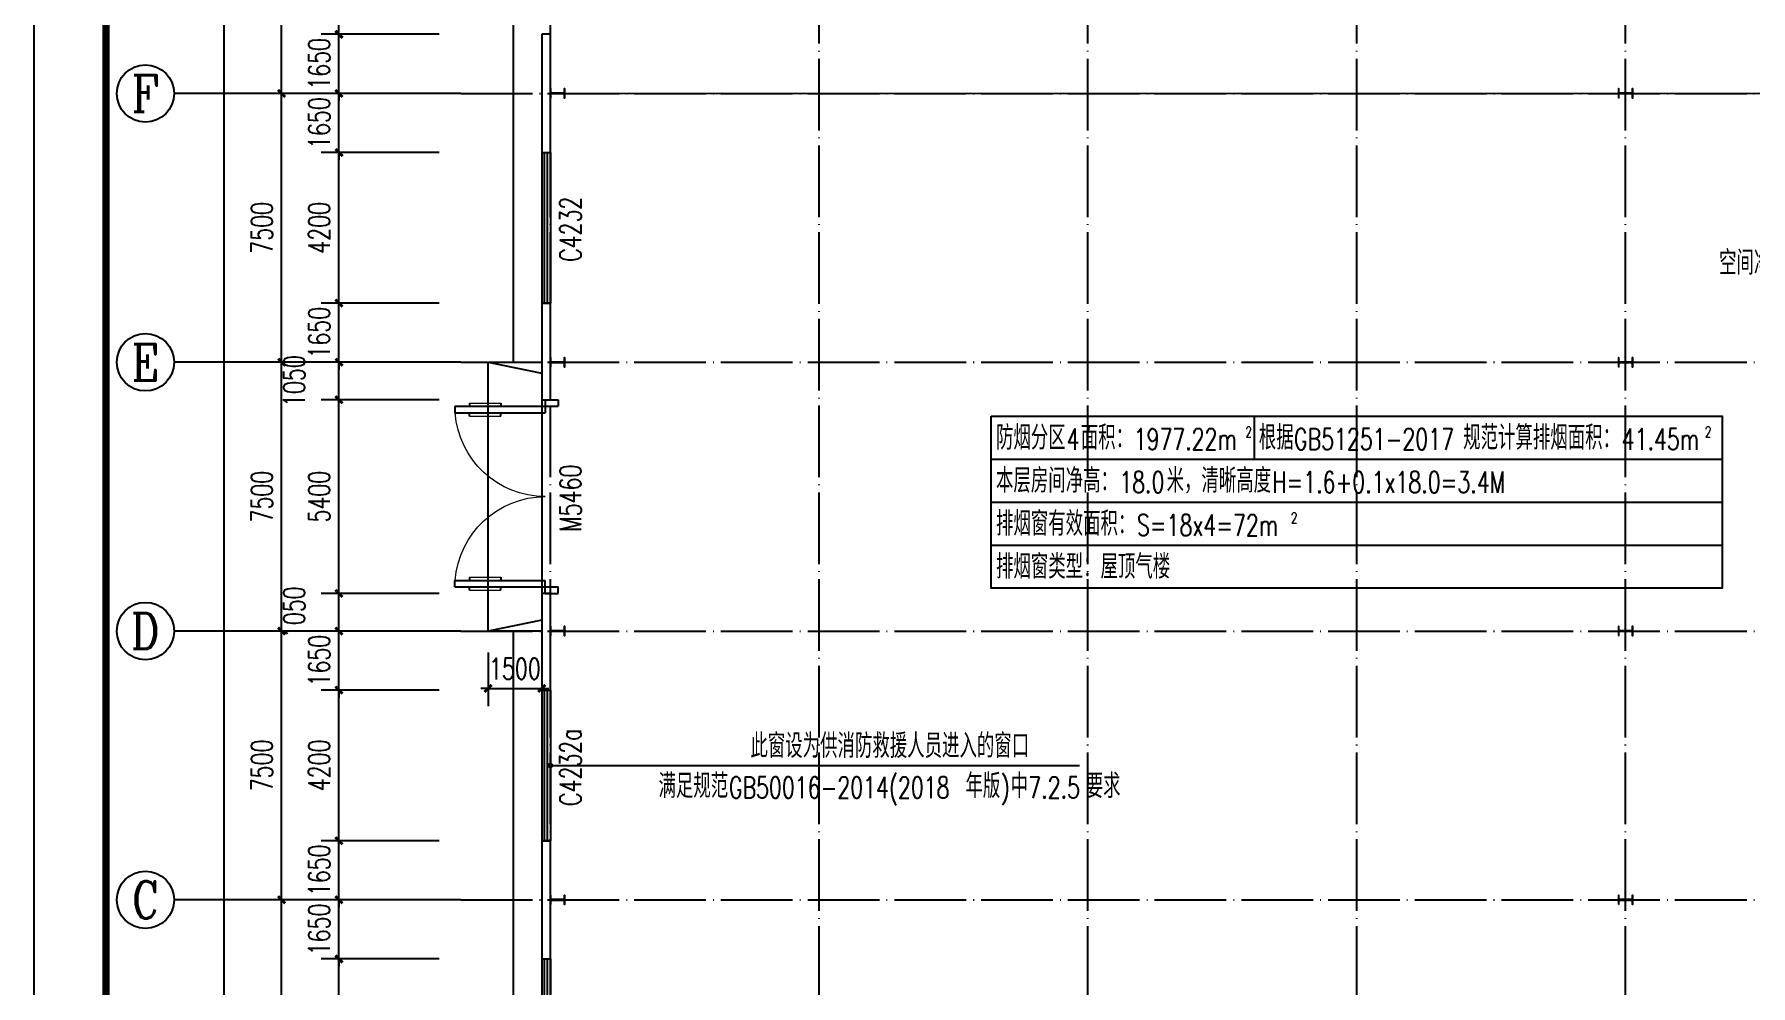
# Model space of a CAD drawing. Extents: x 14095202 to 14511487, y -1430609 to -90420.
# Drawn here: x 14387687 to 14435579, y -322865 to -296320 of the extents above; entities that cross this region are included whole.
import ezdxf
from ezdxf.enums import TextEntityAlignment as Align

# ---------------------------------------------------------------- set-up
doc = ezdxf.new("R2010")
doc.units = 0
doc.header["$LTSCALE"] = 1000
doc.header["$MEASUREMENT"] = 0
doc.linetypes.add('DASH', pattern=[0.35, 0.25, -0.1])
doc.linetypes.add('DOTE', pattern=[2.42, 2, -0.2, 0.02, -0.2])
for name, color, linetype in [('AXIS', 3, 'Continuous'), ('AXIS_TEXT', 7, 'Continuous'), ('COLUMN', 2, 'Continuous'), ('DIM_LEAD', 3, 'Continuous'), ('DIM_SYMB', 3, 'Continuous'), ('DOTE', 1, 'DOTE'), ('PUB_DIM', 3, 'Continuous'), ('PUB_TEXT', 7, 'Continuous'), ('TK', 4, 'Continuous'), ('WALL-PARAPET', 6, 'Continuous'), ('WINDOW', 4, 'Continuous'), ('WINDOW_TEXT', 7, 'Continuous')]:
    doc.layers.add(name, color=color, linetype=linetype)
doc.styles.add('_TCH_AXIS', font='COMPLEX', dxfattribs={"bigfont": 'GBCBIG'})
doc.styles.add('_TCH_DIM', font='SIMPLEX', dxfattribs={"bigfont": 'GBCBIG'})
doc.styles.add('_TCH_DIM_T3', font='SIMPLEX', dxfattribs={"width": 0.705882, "bigfont": 'GBCBIG'})
doc.styles.add('_TCH_WINDOW', font='SIMPLEX', dxfattribs={"height": 3.5, "bigfont": 'GBCBIG'})
doc.styles.add('COMPLEX', font='COMPLEX')
doc.dimstyles.new('_TCH_ARCH&&200', dxfattribs={"dimtxt": 595, "dimasz": 200, "dimexe": 500, "dimexo": 600, "dimgap": 252.5, "dimtad": 1, "dimdec": 0, "dimzin": 0, "dimdsep": 46, "dimtxsty": '_TCH_DIM_T3', "dimblk": 'ARCHTICK', "dimcen": 0.09, "dimclrt": 7, "dimazin": 2, "dimtfac": 1, "dimtdec": 0, "dimtix": 1, "dimtmove": 2, "dimatfit": 3, "dimfxl": 0, "dimtolj": 1, "dimtzin": 0, "dimarcsym": 0})

# ---------------------------------------------------------------- blocks, each defined once
blk = doc.blocks.new('A$C797E1D2B')
at = {"layer": 'COLUMN'}
h = blk.add_hatch(color=256, dxfattribs=at)
h.paths.add_polyline_path([(125, 400), (250, 400), (250, 388), (130, 388), (130, 200), (125, 200)])
h.paths.add_polyline_path([(0, 400), (125, 400), (125, 200), (120, 200), (120, 388), (0, 388)])
h.paths.add_polyline_path([(0, 12), (120, 12), (120, 200), (125, 200), (125, 0), (0, 0)])
h.paths.add_polyline_path([(125, 200), (130, 200), (130, 12), (250, 12), (250, 0), (125, 0)])
blk.add_lwpolyline([(250, 0), (250, 12), (130, 12), (130, 388), (250, 388), (250, 400), (0, 400), (0, 388), (120, 388), (120, 12), (0, 12), (0, 0)], close=True, dxfattribs=at)
blk = doc.blocks.new('GeYuanFrame_78234766', base_point=(20.09, 4.53))
at = {"layer": 'TK'}
blk.add_lwpolyline([(20.09, 4.53), (20.09, 598.53), (1071.09, 598.53), (1071.09, 4.53)], close=True, dxfattribs=at)
at = {"layer": 'TK', "const_width": 1}
blk.add_lwpolyline([(45.09, 588.53), (1061.09, 588.53), (1061.09, 14.53), (45.09, 14.53)], close=True, dxfattribs=at)
blk = doc.blocks.new('_AXISO')
blk.add_circle((0, 0), 0.5)
at = {"layer": 'AXIS_TEXT', "style": 'COMPLEX', "width": 1.041667}
blk.add_attdef('A', text='', height=0.56, dxfattribs=at).set_placement((-0.25, -0.28), (0.25, -0.28), align=Align.FIT)
blk = doc.blocks.new('_ArchTick')
at = {"color": 0, "linetype": 'ByBlock', "const_width": 0.4}
blk.add_lwpolyline([(-0.5, -0.5), (0.5, 0.5)], dxfattribs=at)
blk = doc.blocks.new('*D76')
at = {"layer": 'AXIS', "color": 0, "lineweight": -2}
for p, q in [((14398987, -207980), (14392487, -207980)), ((14392987, -335460), (14392987, -207980)), ((14398987, -335460), (14392487, -335460))]:
    blk.add_line(p, q, dxfattribs=at)
at = {"layer": 'Defpoints', "color": 0}
for p in [(14392987, -207980), (14399587, -207980), (14399587, -335460)]:
    blk.add_point(p, dxfattribs=at)
at = {"layer": 'AXIS', "color": 0, "lineweight": -2, "xscale": 200, "yscale": 200, "zscale": 200}
for p, rotation in [((14392987, -207980), 90), ((14392987, -335460), 270)]:
    blk.add_blockref('_ArchTick', p, dxfattribs=dict(at, rotation=rotation))
at = {"layer": 'AXIS', "color": 7, "insert": (14392437, -271720), "char_height": 595, "attachment_point": 5, "rotation": 90, "style": '_TCH_DIM_T3'}
blk.add_mtext('\\A1;127480', dxfattribs=at)
blk = doc.blocks.new('*D80')
at = {"layer": 'AXIS', "color": 0, "lineweight": -2}
for p, q in [((14398987, -320470), (14394087, -320470)), ((14394587, -327970), (14394587, -320470)), ((14398987, -327970), (14394087, -327970))]:
    blk.add_line(p, q, dxfattribs=at)
at = {"layer": 'Defpoints', "color": 0}
for p in [(14394587, -320470), (14399587, -320470), (14399587, -327970)]:
    blk.add_point(p, dxfattribs=at)
at = {"layer": 'AXIS', "color": 0, "lineweight": -2, "xscale": 200, "yscale": 200, "zscale": 200}
for p, rotation in [((14394587, -320470), 90), ((14394587, -327970), 270)]:
    blk.add_blockref('_ArchTick', p, dxfattribs=dict(at, rotation=rotation))
at = {"layer": 'AXIS', "color": 7, "insert": (14394037, -324220), "char_height": 595, "attachment_point": 5, "rotation": 90, "style": '_TCH_DIM_T3'}
blk.add_mtext('\\A1;7500', dxfattribs=at)
blk = doc.blocks.new('*D81')
at = {"layer": 'AXIS', "color": 0, "lineweight": -2}
for p, q in [((14398987, -312970), (14394087, -312970)), ((14394587, -320470), (14394587, -312970)), ((14398987, -320470), (14394087, -320470))]:
    blk.add_line(p, q, dxfattribs=at)
at = {"layer": 'Defpoints', "color": 0}
for p in [(14394587, -312970), (14399587, -312970), (14399587, -320470)]:
    blk.add_point(p, dxfattribs=at)
at = {"layer": 'AXIS', "color": 0, "lineweight": -2, "xscale": 200, "yscale": 200, "zscale": 200}
for p, rotation in [((14394587, -312970), 90), ((14394587, -320470), 270)]:
    blk.add_blockref('_ArchTick', p, dxfattribs=dict(at, rotation=rotation))
at = {"layer": 'AXIS', "color": 7, "insert": (14394037, -316720), "char_height": 595, "attachment_point": 5, "rotation": 90, "style": '_TCH_DIM_T3'}
blk.add_mtext('\\A1;7500', dxfattribs=at)
blk = doc.blocks.new('*D82')
at = {"layer": 'AXIS', "color": 0, "lineweight": -2}
for p, q in [((14398987, -305470), (14394087, -305470)), ((14394587, -312970), (14394587, -305470)), ((14398987, -312970), (14394087, -312970))]:
    blk.add_line(p, q, dxfattribs=at)
at = {"layer": 'Defpoints', "color": 0}
for p in [(14394587, -305470), (14399587, -305470), (14399587, -312970)]:
    blk.add_point(p, dxfattribs=at)
at = {"layer": 'AXIS', "color": 0, "lineweight": -2, "xscale": 200, "yscale": 200, "zscale": 200}
for p, rotation in [((14394587, -305470), 90), ((14394587, -312970), 270)]:
    blk.add_blockref('_ArchTick', p, dxfattribs=dict(at, rotation=rotation))
at = {"layer": 'AXIS', "color": 7, "insert": (14394037, -309220), "char_height": 595, "attachment_point": 5, "rotation": 90, "style": '_TCH_DIM_T3'}
blk.add_mtext('\\A1;7500', dxfattribs=at)
blk = doc.blocks.new('*D83')
at = {"layer": 'AXIS', "color": 0, "lineweight": -2}
for p, q in [((14398987, -297970), (14394087, -297970)), ((14394587, -305470), (14394587, -297970)), ((14398987, -305470), (14394087, -305470))]:
    blk.add_line(p, q, dxfattribs=at)
at = {"layer": 'Defpoints', "color": 0}
for p in [(14394587, -297970), (14399587, -297970), (14399587, -305470)]:
    blk.add_point(p, dxfattribs=at)
at = {"layer": 'AXIS', "color": 0, "lineweight": -2, "xscale": 200, "yscale": 200, "zscale": 200}
for p, rotation in [((14394587, -297970), 90), ((14394587, -305470), 270)]:
    blk.add_blockref('_ArchTick', p, dxfattribs=dict(at, rotation=rotation))
at = {"layer": 'AXIS', "color": 7, "insert": (14394037, -301720), "char_height": 595, "attachment_point": 5, "rotation": 90, "style": '_TCH_DIM_T3'}
blk.add_mtext('\\A1;7500', dxfattribs=at)
blk = doc.blocks.new('*D84')
at = {"layer": 'AXIS', "color": 0, "lineweight": -2}
for p, q in [((14398987, -290470), (14394087, -290470)), ((14394587, -297970), (14394587, -290470)), ((14398987, -297970), (14394087, -297970))]:
    blk.add_line(p, q, dxfattribs=at)
at = {"layer": 'Defpoints', "color": 0}
for p in [(14394587, -290470), (14399587, -290470), (14399587, -297970)]:
    blk.add_point(p, dxfattribs=at)
at = {"layer": 'AXIS', "color": 0, "lineweight": -2, "xscale": 200, "yscale": 200, "zscale": 200}
for p, rotation in [((14394587, -290470), 90), ((14394587, -297970), 270)]:
    blk.add_blockref('_ArchTick', p, dxfattribs=dict(at, rotation=rotation))
at = {"layer": 'AXIS', "color": 7, "insert": (14394037, -294220), "char_height": 595, "attachment_point": 5, "rotation": 90, "style": '_TCH_DIM_T3'}
blk.add_mtext('\\A1;7500', dxfattribs=at)
blk = doc.blocks.new('$DorLib2D$00000011')
for p, q in [((-0.4667, 0.4709), (-0.4667, -0.0625)), ((-0.4667, 0.4709), (-0.4333, 0.4709)), ((-0.4333, 0.4709), (-0.4333, 0.0042)), ((0.4333, 0.4709), (0.4333, 0.0042)), ((0.4667, 0.4709), (0.4333, 0.4709)), ((0.4667, 0.4709), (0.4667, -0.0625)), ((-0.4833, 0.3962), (-0.4667, 0.3962)), ((-0.4167, 0.3962), (-0.4333, 0.3962)), ((0.4167, 0.3962), (0.4333, 0.3962)), ((0.4833, 0.3962), (0.4667, 0.3962)), ((-0.4833, 0.2346), (-0.4667, 0.2346)), ((-0.4167, 0.2346), (-0.4333, 0.2346)), ((0.4167, 0.2346), (0.4333, 0.2346)), ((0.4833, 0.2346), (0.4667, 0.2346)), ((-0.5, 0.0042), (-0.4333, 0.0042)), ((-0.5, 0.0042), (-0.5, -0.0625)), ((0.5, 0.0042), (0.4333, 0.0042)), ((0.5, 0.0042), (0.5, -0.0625)), ((-0.5, -0.0625), (-0.4667, -0.0625)), ((0.5, -0.0625), (0.4667, -0.0625))]:
    blk.add_line(p, q)
at = {"lineweight": 13}
for p, q in [((-0.4833, 0.3962), (-0.4833, 0.2346)), ((-0.4167, 0.3962), (-0.4167, 0.2346)), ((0.4167, 0.3962), (0.4167, 0.2346)), ((0.4833, 0.3962), (0.4833, 0.2346))]:
    blk.add_line(p, q, dxfattribs=at)
for centre, start, end in [((-0.4667, 0.0042), 0, 85.90396), ((0.4667, 0.0042), 94.09604, 180)]:
    blk.add_arc(centre, 0.4667, start, end, dxfattribs=at)
blk = doc.blocks.new('$TCHSYS$WIN2D')
for p, q in [((-0.5, 0.5), (0.5, 0.5)), ((-0.5, 0.5), (-0.5, -0.5)), ((0.5, 0.5), (0.5, -0.5)), ((0.5, 0.167), (-0.5, 0.167)), ((0.5, -0.167), (-0.5, -0.167)), ((-0.5, -0.5), (0.5, -0.5))]:
    blk.add_line(p, q)
blk = doc.blocks.new('*D390')
at = {"layer": 'Defpoints', "color": 0}
for p in [(14396187, -322120), (14399587, -322120), (14399587, -326320)]:
    blk.add_point(p, dxfattribs=at)
at = {"layer": 'PUB_DIM', "color": 0, "lineweight": -2}
for p, q in [((14398987, -322120), (14395687, -322120)), ((14396187, -326320), (14396187, -322120)), ((14398987, -326320), (14395687, -326320))]:
    blk.add_line(p, q, dxfattribs=at)
at = {"layer": 'PUB_DIM', "color": 0, "lineweight": -2, "xscale": 200, "yscale": 200, "zscale": 200}
for p, rotation in [((14396187, -322120), 90), ((14396187, -326320), 270)]:
    blk.add_blockref('_ArchTick', p, dxfattribs=dict(at, rotation=rotation))
at = {"layer": 'PUB_DIM', "color": 7, "insert": (14395637, -324220), "char_height": 595, "attachment_point": 5, "rotation": 90, "style": '_TCH_DIM_T3'}
blk.add_mtext('\\A1;4200', dxfattribs=at)
blk = doc.blocks.new('*D391')
at = {"layer": 'Defpoints', "color": 0}
for p in [(14396187, -320470), (14399587, -320470), (14399587, -322120)]:
    blk.add_point(p, dxfattribs=at)
at = {"layer": 'PUB_DIM', "color": 0, "lineweight": -2}
for p, q in [((14396187, -320470), (14396187, -320270)), ((14398987, -320470), (14395687, -320470)), ((14396187, -322120), (14396187, -320470)), ((14398987, -322120), (14395687, -322120)), ((14396187, -322120), (14396187, -322320))]:
    blk.add_line(p, q, dxfattribs=at)
at = {"layer": 'PUB_DIM', "color": 0, "lineweight": -2, "xscale": 200, "yscale": 200, "zscale": 200}
for p, rotation in [((14396187, -320470), 270), ((14396187, -322120), 90)]:
    blk.add_blockref('_ArchTick', p, dxfattribs=dict(at, rotation=rotation))
at = {"layer": 'PUB_DIM', "color": 7, "insert": (14395637, -321295), "char_height": 595, "attachment_point": 5, "rotation": 90, "style": '_TCH_DIM_T3'}
blk.add_mtext('\\A1;1650', dxfattribs=at)
blk = doc.blocks.new('*D392')
at = {"layer": 'Defpoints', "color": 0}
for p in [(14396187, -318820), (14399587, -318820), (14399587, -320470)]:
    blk.add_point(p, dxfattribs=at)
at = {"layer": 'PUB_DIM', "color": 0, "lineweight": -2}
for p, q in [((14398987, -318820), (14395687, -318820)), ((14396187, -318820), (14396187, -318620)), ((14396187, -320470), (14396187, -318820)), ((14398987, -320470), (14395687, -320470)), ((14396187, -320470), (14396187, -320670))]:
    blk.add_line(p, q, dxfattribs=at)
at = {"layer": 'PUB_DIM', "color": 0, "lineweight": -2, "xscale": 200, "yscale": 200, "zscale": 200}
for p, rotation in [((14396187, -318820), 270), ((14396187, -320470), 90)]:
    blk.add_blockref('_ArchTick', p, dxfattribs=dict(at, rotation=rotation))
at = {"layer": 'PUB_DIM', "color": 7, "insert": (14395637, -319645), "char_height": 595, "attachment_point": 5, "rotation": 90, "style": '_TCH_DIM_T3'}
blk.add_mtext('\\A1;1650', dxfattribs=at)
blk = doc.blocks.new('*D393')
at = {"layer": 'Defpoints', "color": 0}
for p in [(14396187, -314620), (14399587, -314620), (14399587, -318820)]:
    blk.add_point(p, dxfattribs=at)
at = {"layer": 'PUB_DIM', "color": 0, "lineweight": -2}
for p, q in [((14398987, -314620), (14395687, -314620)), ((14396187, -318820), (14396187, -314620)), ((14398987, -318820), (14395687, -318820))]:
    blk.add_line(p, q, dxfattribs=at)
at = {"layer": 'PUB_DIM', "color": 0, "lineweight": -2, "xscale": 200, "yscale": 200, "zscale": 200}
for p, rotation in [((14396187, -314620), 90), ((14396187, -318820), 270)]:
    blk.add_blockref('_ArchTick', p, dxfattribs=dict(at, rotation=rotation))
at = {"layer": 'PUB_DIM', "color": 7, "insert": (14395637, -316720), "char_height": 595, "attachment_point": 5, "rotation": 90, "style": '_TCH_DIM_T3'}
blk.add_mtext('\\A1;4200', dxfattribs=at)
blk = doc.blocks.new('*D394')
at = {"layer": 'Defpoints', "color": 0}
for p in [(14396187, -312970), (14399587, -312970), (14399587, -314620)]:
    blk.add_point(p, dxfattribs=at)
at = {"layer": 'PUB_DIM', "color": 0, "lineweight": -2}
for p, q in [((14398987, -312970), (14395687, -312970)), ((14396187, -312970), (14396187, -312770)), ((14396187, -314620), (14396187, -312970)), ((14398987, -314620), (14395687, -314620)), ((14396187, -314620), (14396187, -314820))]:
    blk.add_line(p, q, dxfattribs=at)
at = {"layer": 'PUB_DIM', "color": 0, "lineweight": -2, "xscale": 200, "yscale": 200, "zscale": 200}
for p, rotation in [((14396187, -312970), 270), ((14396187, -314620), 90)]:
    blk.add_blockref('_ArchTick', p, dxfattribs=dict(at, rotation=rotation))
at = {"layer": 'PUB_DIM', "color": 7, "insert": (14395637, -313795), "char_height": 595, "attachment_point": 5, "rotation": 90, "style": '_TCH_DIM_T3'}
blk.add_mtext('\\A1;1650', dxfattribs=at)
blk = doc.blocks.new('*D395')
at = {"layer": 'Defpoints', "color": 0}
for p in [(14396187, -311920), (14399587, -311920), (14399587, -312970)]:
    blk.add_point(p, dxfattribs=at)
at = {"layer": 'PUB_DIM', "color": 0, "lineweight": -2}
for p, q in [((14398987, -311920), (14395687, -311920)), ((14396187, -312970), (14396187, -311920)), ((14398987, -312970), (14395687, -312970))]:
    blk.add_line(p, q, dxfattribs=at)
at = {"layer": 'PUB_DIM', "color": 0, "lineweight": -2, "xscale": 200, "yscale": 200, "zscale": 200}
for p, rotation in [((14396187, -311920), 90), ((14396187, -312970), 270)]:
    blk.add_blockref('_ArchTick', p, dxfattribs=dict(at, rotation=rotation))
at = {"layer": 'PUB_DIM', "color": 7, "insert": (14394937, -312445), "char_height": 595, "attachment_point": 5, "rotation": 90, "style": '_TCH_DIM_T3'}
blk.add_mtext('\\A1;1050', dxfattribs=at)
blk = doc.blocks.new('*D396')
at = {"layer": 'Defpoints', "color": 0}
for p in [(14396187, -306520), (14399587, -306520), (14399587, -311920)]:
    blk.add_point(p, dxfattribs=at)
at = {"layer": 'PUB_DIM', "color": 0, "lineweight": -2}
for p, q in [((14398987, -306520), (14395687, -306520)), ((14396187, -311920), (14396187, -306520)), ((14398987, -311920), (14395687, -311920))]:
    blk.add_line(p, q, dxfattribs=at)
at = {"layer": 'PUB_DIM', "color": 0, "lineweight": -2, "xscale": 200, "yscale": 200, "zscale": 200}
for p, rotation in [((14396187, -306520), 90), ((14396187, -311920), 270)]:
    blk.add_blockref('_ArchTick', p, dxfattribs=dict(at, rotation=rotation))
at = {"layer": 'PUB_DIM', "color": 7, "insert": (14395637, -309220), "char_height": 595, "attachment_point": 5, "rotation": 90, "style": '_TCH_DIM_T3'}
blk.add_mtext('\\A1;5400', dxfattribs=at)
blk = doc.blocks.new('*D397')
at = {"layer": 'Defpoints', "color": 0}
for p in [(14396187, -305470), (14399587, -305470), (14399587, -306520)]:
    blk.add_point(p, dxfattribs=at)
at = {"layer": 'PUB_DIM', "color": 0, "lineweight": -2}
for p, q in [((14398987, -305470), (14395687, -305470)), ((14396187, -306520), (14396187, -305470)), ((14398987, -306520), (14395687, -306520))]:
    blk.add_line(p, q, dxfattribs=at)
at = {"layer": 'PUB_DIM', "color": 0, "lineweight": -2, "xscale": 200, "yscale": 200, "zscale": 200}
for p, rotation in [((14396187, -305470), 90), ((14396187, -306520), 270)]:
    blk.add_blockref('_ArchTick', p, dxfattribs=dict(at, rotation=rotation))
at = {"layer": 'PUB_DIM', "color": 7, "insert": (14394937, -305995), "char_height": 595, "attachment_point": 5, "rotation": 90, "style": '_TCH_DIM_T3'}
blk.add_mtext('\\A1;1050', dxfattribs=at)
blk = doc.blocks.new('*D398')
at = {"layer": 'Defpoints', "color": 0}
for p in [(14396187, -303820), (14399587, -303820), (14399587, -305470)]:
    blk.add_point(p, dxfattribs=at)
at = {"layer": 'PUB_DIM', "color": 0, "lineweight": -2}
for p, q in [((14396187, -303820), (14396187, -303620)), ((14398987, -303820), (14395687, -303820)), ((14396187, -305470), (14396187, -303820)), ((14398987, -305470), (14395687, -305470)), ((14396187, -305470), (14396187, -305670))]:
    blk.add_line(p, q, dxfattribs=at)
at = {"layer": 'PUB_DIM', "color": 0, "lineweight": -2, "xscale": 200, "yscale": 200, "zscale": 200}
for p, rotation in [((14396187, -303820), 270), ((14396187, -305470), 90)]:
    blk.add_blockref('_ArchTick', p, dxfattribs=dict(at, rotation=rotation))
at = {"layer": 'PUB_DIM', "color": 7, "insert": (14395637, -304645), "char_height": 595, "attachment_point": 5, "rotation": 90, "style": '_TCH_DIM_T3'}
blk.add_mtext('\\A1;1650', dxfattribs=at)
blk = doc.blocks.new('*D399')
at = {"layer": 'Defpoints', "color": 0}
for p in [(14396187, -299620), (14399587, -299620), (14399587, -303820)]:
    blk.add_point(p, dxfattribs=at)
at = {"layer": 'PUB_DIM', "color": 0, "lineweight": -2}
for p, q in [((14398987, -299620), (14395687, -299620)), ((14396187, -303820), (14396187, -299620)), ((14398987, -303820), (14395687, -303820))]:
    blk.add_line(p, q, dxfattribs=at)
at = {"layer": 'PUB_DIM', "color": 0, "lineweight": -2, "xscale": 200, "yscale": 200, "zscale": 200}
for p, rotation in [((14396187, -299620), 90), ((14396187, -303820), 270)]:
    blk.add_blockref('_ArchTick', p, dxfattribs=dict(at, rotation=rotation))
at = {"layer": 'PUB_DIM', "color": 7, "insert": (14395637, -301720), "char_height": 595, "attachment_point": 5, "rotation": 90, "style": '_TCH_DIM_T3'}
blk.add_mtext('\\A1;4200', dxfattribs=at)
blk = doc.blocks.new('*D400')
at = {"layer": 'Defpoints', "color": 0}
for p in [(14396187, -297970), (14399587, -297970), (14399587, -299620)]:
    blk.add_point(p, dxfattribs=at)
at = {"layer": 'PUB_DIM', "color": 0, "lineweight": -2}
for p, q in [((14396187, -297970), (14396187, -297770)), ((14398987, -297970), (14395687, -297970)), ((14396187, -299620), (14396187, -297970)), ((14398987, -299620), (14395687, -299620)), ((14396187, -299620), (14396187, -299820))]:
    blk.add_line(p, q, dxfattribs=at)
at = {"layer": 'PUB_DIM', "color": 0, "lineweight": -2, "xscale": 200, "yscale": 200, "zscale": 200}
for p, rotation in [((14396187, -297970), 270), ((14396187, -299620), 90)]:
    blk.add_blockref('_ArchTick', p, dxfattribs=dict(at, rotation=rotation))
at = {"layer": 'PUB_DIM', "color": 7, "insert": (14395637, -298795), "char_height": 595, "attachment_point": 5, "rotation": 90, "style": '_TCH_DIM_T3'}
blk.add_mtext('\\A1;1650', dxfattribs=at)
blk = doc.blocks.new('*D401')
at = {"layer": 'Defpoints', "color": 0}
for p in [(14396187, -296320), (14399587, -296320), (14399587, -297970)]:
    blk.add_point(p, dxfattribs=at)
at = {"layer": 'PUB_DIM', "color": 0, "lineweight": -2}
for p, q in [((14398987, -296320), (14395687, -296320)), ((14396187, -296320), (14396187, -296120)), ((14396187, -297970), (14396187, -296320)), ((14398987, -297970), (14395687, -297970)), ((14396187, -297970), (14396187, -298170))]:
    blk.add_line(p, q, dxfattribs=at)
at = {"layer": 'PUB_DIM', "color": 0, "lineweight": -2, "xscale": 200, "yscale": 200, "zscale": 200}
for p, rotation in [((14396187, -296320), 270), ((14396187, -297970), 90)]:
    blk.add_blockref('_ArchTick', p, dxfattribs=dict(at, rotation=rotation))
at = {"layer": 'PUB_DIM', "color": 7, "insert": (14395637, -297145), "char_height": 595, "attachment_point": 5, "rotation": 90, "style": '_TCH_DIM_T3'}
blk.add_mtext('\\A1;1650', dxfattribs=at)
blk = doc.blocks.new('*D402')
at = {"layer": 'Defpoints', "color": 0}
for p in [(14396187, -292120), (14399587, -292120), (14399587, -296320)]:
    blk.add_point(p, dxfattribs=at)
at = {"layer": 'PUB_DIM', "color": 0, "lineweight": -2}
for p, q in [((14398987, -292120), (14395687, -292120)), ((14396187, -296320), (14396187, -292120)), ((14398987, -296320), (14395687, -296320))]:
    blk.add_line(p, q, dxfattribs=at)
at = {"layer": 'PUB_DIM', "color": 0, "lineweight": -2, "xscale": 200, "yscale": 200, "zscale": 200}
for p, rotation in [((14396187, -292120), 90), ((14396187, -296320), 270)]:
    blk.add_blockref('_ArchTick', p, dxfattribs=dict(at, rotation=rotation))
at = {"layer": 'PUB_DIM', "color": 7, "insert": (14395637, -294220), "char_height": 595, "attachment_point": 5, "rotation": 90, "style": '_TCH_DIM_T3'}
blk.add_mtext('\\A1;4200', dxfattribs=at)
blk = doc.blocks.new('*D439')
at = {"layer": 'Defpoints', "color": 0}
for p in [(14400347, -312970), (14401847, -312970), (14401847, -314570)]:
    blk.add_point(p, dxfattribs=at)
at = {"layer": 'PUB_DIM', "color": 0, "lineweight": -2}
for p, q in [((14400347, -313570), (14400347, -315070)), ((14401847, -313570), (14401847, -315070)), ((14400347, -314570), (14400147, -314570)), ((14400347, -314570), (14401847, -314570)), ((14401847, -314570), (14402047, -314570))]:
    blk.add_line(p, q, dxfattribs=at)
at = {"layer": 'PUB_DIM', "color": 0, "lineweight": -2, "xscale": 200, "yscale": 200, "zscale": 200}
blk.add_blockref('_ArchTick', (14400347, -314570), dxfattribs=at)
at = {"layer": 'PUB_DIM', "color": 0, "lineweight": -2, "xscale": 200, "yscale": 200, "zscale": 200, "rotation": 180}
blk.add_blockref('_ArchTick', (14401847, -314570), dxfattribs=at)
at = {"layer": 'PUB_DIM', "color": 7, "insert": (14401097, -314020), "char_height": 595, "attachment_point": 5, "style": '_TCH_DIM_T3'}
blk.add_mtext('\\A1;1500', dxfattribs=at)

msp = doc.modelspace()

# ---------------------------------------------------------------- linework, layer by layer
at = {"ltscale": 0.5}
for p, q in [((14400346.9, -305470.3), (14401846.9, -305770.3)), ((14401846.9, -312670.3), (14400346.9, -312970.3))]:
    msp.add_line(p, q, dxfattribs=at)
for p, q in [((14421720.2, -306977), (14421720.2, -308177)), ((14414386.9, -308177), (14434786.9, -308177)), ((14414386.9, -309377), (14434786.9, -309377)), ((14414386.9, -310577), (14434786.9, -310577))]:
    msp.add_line(p, q)
for points in [[(14401046.9, -237970.3), (14401046.9, -305470.3)], [(14401846.9, -312970.3), (14400346.9, -312970.3), (14400346.9, -305470.3), (14401846.9, -305470.3)], [(14401046.9, -312970.3), (14401046.9, -336260.3), (14417086.9, -336260.3)]]:
    msp.add_lwpolyline(points, dxfattribs=at)
at = {"linetype": 'DASH', "ltscale": 5, "const_width": 50}
msp.add_lwpolyline([(14454586.9, -297970.3), (14402486.9, -297970.3)], dxfattribs=at)
msp.add_lwpolyline([(14414386.9, -306977), (14434786.9, -306977), (14434786.9, -311777), (14414386.9, -311777)], close=True)
at = {"layer": 'AXIS'}
for p, q in [((14399586.9, -297970.3), (14391586.9, -297970.3)), ((14399586.9, -305470.3), (14391586.9, -305470.3)), ((14399586.9, -312970.3), (14391586.9, -312970.3)), ((14399586.9, -320470.3), (14391586.9, -320470.3))]:
    msp.add_line(p, q, dxfattribs=at)
at = {"layer": 'DIM_LEAD'}
for p, q in [((14402086.9, -316720.3), (14406186.9, -316720.3)), ((14406186.9, -316720.3), (14416848.6, -316720.3))]:
    msp.add_line(p, q, dxfattribs=at)
at = {"layer": 'DIM_LEAD', "const_width": 80}
msp.add_lwpolyline([(14402046.9, -316720.3, 1), (14402126.9, -316720.3, 1)], format="xyb", close=True, dxfattribs=at)
at = {"layer": 'DIM_SYMB'}
msp.add_lwpolyline([(14441239.5, -302188, 0, 0, 0), (14434739.5, -302188, 0, 0, 0), (14434739.5, -298570.3, 160, 0, 0), (14434739.5, -297970.3, 0, 0, 0)], format="xyseb", dxfattribs=at)
at = {"layer": 'DOTE'}
for p, q in [((14402086.9, -337720.3), (14402086.9, -205720.3)), ((14409586.9, -337720.3), (14409586.9, -205720.3)), ((14417086.9, -337720.3), (14417086.9, -205720.3)), ((14424586.9, -337720.3), (14424586.9, -205720.3)), ((14432086.9, -337720.3), (14432086.9, -205720.3)), ((14399586.9, -297970.3), (14494586.9, -297970.3)), ((14399586.9, -305470.3), (14494586.9, -305470.3)), ((14399586.9, -312970.3), (14494586.9, -312970.3)), ((14399586.9, -320470.3), (14494586.9, -320470.3))]:
    msp.add_line(p, q, dxfattribs=at)
at = {"layer": 'WALL-PARAPET'}
for p, q in [((14401846.9, -296320.3), (14401846.9, -299620.3)), ((14402086.9, -296320.3), (14401846.9, -296320.3)), ((14402086.9, -299620.3), (14402086.9, -296320.3)), ((14401846.9, -299620.3), (14402086.9, -299620.3)), ((14401846.9, -303820.3), (14401846.9, -306520.3)), ((14402086.9, -303820.3), (14401846.9, -303820.3)), ((14402086.9, -306520.3), (14402086.9, -303820.3)), ((14401846.9, -306520.3), (14402086.9, -306520.3)), ((14401846.9, -311920.3), (14401846.9, -314620.3)), ((14402086.9, -311920.3), (14401846.9, -311920.3)), ((14402086.9, -314620.3), (14402086.9, -311920.3)), ((14401846.9, -314620.3), (14402086.9, -314620.3)), ((14401846.9, -318820.3), (14401846.9, -322120.3)), ((14402086.9, -318820.3), (14401846.9, -318820.3)), ((14402086.9, -322120.3), (14402086.9, -318820.3)), ((14401846.9, -322120.3), (14402086.9, -322120.3))]:
    msp.add_line(p, q, dxfattribs=at)
at = {"layer": 'WINDOW'}
msp.add_line((14401846.9, -306520.3), (14401846.9, -311920.3), dxfattribs=at)

# ---------------------------------------------------------------- block references
at = {"xscale": 200, "yscale": 200, "zscale": 200, "rotation": 270}
msp.add_blockref('GeYuanFrame_78234766', (14387686.9, -172120.3), dxfattribs=at)
at = {"rotation": 270}
for p in [(14402086.9, -297845.3), (14431886.9, -297845.3), (14402086.9, -305345.3), (14431886.9, -305345.3), (14402086.9, -312845.3), (14431886.9, -312845.3), (14402086.9, -320345.3), (14431886.9, -320345.3)]:
    msp.add_blockref('A$C797E1D2B', p, dxfattribs=at)
at = {"layer": 'AXIS'}
ref = msp.add_blockref('_AXISO', (14390786.9, -297970.3), dxfattribs=dict(at, xscale=1600, yscale=1600, zscale=1600))
ref.add_attrib('A', 'F', dxfattribs={"layer": 'AXIS_TEXT', "ltscale": 0.5, "height": 1018.2, "style": '_TCH_AXIS'}).set_placement((14390399, -298479.4), (14391174.7, -298479.4), align=Align.FIT)
ref = msp.add_blockref('_AXISO', (14390786.9, -305470.3), dxfattribs=dict(at, xscale=1600, yscale=1600, zscale=1600))
ref.add_attrib('A', 'E', dxfattribs={"layer": 'AXIS_TEXT', "ltscale": 0.5, "height": 1018.2, "style": '_TCH_AXIS'}).set_placement((14390399, -305979.4), (14391174.7, -305979.4), align=Align.FIT)
ref = msp.add_blockref('_AXISO', (14390786.9, -312970.3), dxfattribs=dict(at, xscale=1600, yscale=1600, zscale=1600))
ref.add_attrib('A', 'D', dxfattribs={"layer": 'AXIS_TEXT', "ltscale": 0.5, "height": 994.9, "style": '_TCH_AXIS'}).set_placement((14390384.2, -313467.8), (14391189.5, -313467.8), align=Align.FIT)
ref = msp.add_blockref('_AXISO', (14390786.9, -320470.3), dxfattribs=dict(at, xscale=1600, yscale=1600, zscale=1600))
ref.add_attrib('A', 'C', dxfattribs={"layer": 'AXIS_TEXT', "ltscale": 0.5, "height": 1041.6, "style": '_TCH_AXIS'}).set_placement((14390414.9, -320991.1), (14391158.8, -320991.1), align=Align.FIT)
at = {"layer": 'WINDOW'}
ref = msp.add_blockref('$TCHSYS$WIN2D', (14401966.9, -301720.3), dxfattribs=dict(at, xscale=4200, yscale=-240, zscale=4200, rotation=270))
ref.add_attrib('A', 'C4232', (14402944.1, -302670.3), dxfattribs={"layer": 'WINDOW_TEXT', "ltscale": 0.5, "height": 595, "rotation": 90, "style": '_TCH_WINDOW', "width": 0.705882})
ref = msp.add_blockref('$DorLib2D$00000011', (14401966.9, -309220.3), dxfattribs=dict(at, xscale=5400, yscale=-5400, zscale=5400, rotation=270))
ref.add_attrib('A', 'M5460', (14402944.1, -310200.3), dxfattribs={"layer": 'WINDOW_TEXT', "ltscale": 0.5, "height": 595, "rotation": 90, "style": '_TCH_WINDOW', "width": 0.705882})
ref = msp.add_blockref('$TCHSYS$WIN2D', (14401966.9, -316720.3), dxfattribs=dict(at, xscale=4200, yscale=-240, zscale=4200, rotation=270))
ref.add_attrib('A', 'C4232a', (14402944.1, -317850.3), dxfattribs={"layer": 'WINDOW_TEXT', "ltscale": 0.5, "height": 595, "rotation": 90, "style": '_TCH_WINDOW', "width": 0.705882})
ref = msp.add_blockref('$TCHSYS$WIN2D', (14401966.9, -324220.3), dxfattribs=dict(at, xscale=4200, yscale=-240, zscale=4200, rotation=270))
ref.add_attrib('A', 'C4232', (14402944.1, -325170.3), dxfattribs={"layer": 'WINDOW_TEXT', "ltscale": 0.5, "height": 595, "rotation": 90, "style": '_TCH_WINDOW', "width": 0.705882})

# ---------------------------------------------------------------- texts
at = {"layer": 'PUB_TEXT', "style": '_TCH_DIM'}
for s, height, p in [('空间净高', 675.18, (14434696, -303031)), ('防烟分区', 675.18, (14414520.2, -307910.4)), ('面积：', 675.18, (14416886.1, -307910.4)), ('根据', 675.18, (14421853.5, -307910.4)), ('规范计算排烟面积：', 675.18, (14427556.5, -307910.4)), ('本层房间净高：', 675.18, (14414520.2, -309110.4)), ('米，清晰高度', 675.18, (14419280.6, -309110.4)), ('排烟窗有效面积：', 675.18, (14414520.2, -310310.4)), ('排烟窗类型：屋顶气楼', 675.18, (14414520.2, -311510.4)), ('此窗设为供消防救援人员进入的窗口', 675.177, (14407667.7, -316510.3)), ('满足规范', 675.18, (14405103.3, -317630.3)), ('年版', 675.18, (14413669.2, -317630.3)), ('中', 675.2, (14414932.2, -317630.3)), ('要求', 675.18, (14417023.7, -317630.3))]:
    msp.add_text(s, height=height, dxfattribs=at).set_placement(p)
at = {"layer": 'PUB_TEXT', "style": '_TCH_DIM', "width": 0.705882}
for s, height, p in [('4', 595, (14416486.1, -307910.4)), ('1977.22m', 595, (14418360.6, -307910.4)), ('2', 297.5, (14421480.6, -307560.4)), ('GB51251-2017', 595, (14422836.5, -307910.4)), ('41.45m', 595, (14431979.9, -307910.4)), ('2', 297.5, (14434299.9, -307560.4)), ('18.0', 595, (14417960.6, -309110.4)), ('H=1.6+0.1x18.0=3.4M', 595, (14422229.5, -309110.4)), ('S=18x4=72m', 595, (14418452.1, -310310.4)), ('2', 297.5, (14422752.1, -309960.4)), ('GB50016-2014(2018', 595, (14407069.2, -317630.3)), (')', 595, (14414652.2, -317630.3)), ('7.2.5', 595, (14415423.7, -317630.3))]:
    msp.add_text(s, height=height, dxfattribs=at).set_placement(p)

# ---------------------------------------------------------------- dimensions: what is measured, and where the dimension line sits
at = {"layer": 'AXIS'}
for p1, p2, distance, text, picture, middle in [((14399586.9, -335460.3), (14399586.9, -207980.3), 6600, '127480', '*D76', (14392436.9, -271720.3)), ((14399586.9, -297970.3), (14399586.9, -290470.3), 5000, '7500', '*D84', (14394036.9, -294220.3)), ((14399586.9, -305470.3), (14399586.9, -297970.3), 5000, '7500', '*D83', (14394036.9, -301720.3)), ((14399586.9, -312970.3), (14399586.9, -305470.3), 5000, '7500', '*D82', (14394036.9, -309220.3)), ((14399586.9, -320470.3), (14399586.9, -312970.3), 5000, '7500', '*D81', (14394036.9, -316720.3)), ((14399586.9, -327970.3), (14399586.9, -320470.3), 5000, '7500', '*D80', (14394036.9, -324220.3))]:
    dim = msp.add_aligned_dim(p1=p1, p2=p2, distance=distance, text=text, dimstyle='_TCH_ARCH&&200', dxfattribs=at)
    dim.commit()
    dim.dimension.update_dxf_attribs({"geometry": picture, "text_midpoint": middle})
at = {"layer": 'PUB_DIM'}
for p1, p2, distance, text, picture, middle in [((14399586.9, -296320.3), (14399586.9, -292120.3), 3400, '4200', '*D402', (14395636.9, -294220.3)), ((14399586.9, -297970.3), (14399586.9, -296320.3), 3400, '1650', '*D401', (14395636.9, -297145.3)), ((14399586.9, -299620.3), (14399586.9, -297970.3), 3400, '1650', '*D400', (14395636.9, -298795.3)), ((14399586.9, -303820.3), (14399586.9, -299620.3), 3400, '4200', '*D399', (14395636.9, -301720.3)), ((14399586.9, -305470.3), (14399586.9, -303820.3), 3400, '1650', '*D398', (14395636.9, -304645.3)), ((14399586.9, -311920.3), (14399586.9, -306520.3), 3400, '5400', '*D396', (14395636.9, -309220.3)), ((14399586.9, -314620.3), (14399586.9, -312970.3), 3400, '1650', '*D394', (14395636.9, -313795.3)), ((14400346.9, -312970.3), (14401846.9, -312970.3), -1600, '1500', '*D439', (14401096.9, -314020.3)), ((14399586.9, -318820.3), (14399586.9, -314620.3), 3400, '4200', '*D393', (14395636.9, -316720.3)), ((14399586.9, -320470.3), (14399586.9, -318820.3), 3400, '1650', '*D392', (14395636.9, -319645.3)), ((14399586.9, -322120.3), (14399586.9, -320470.3), 3400, '1650', '*D391', (14395636.9, -321295.3)), ((14399586.9, -326320.3), (14399586.9, -322120.3), 3400, '4200', '*D390', (14395636.9, -324220.3))]:
    dim = msp.add_aligned_dim(p1=p1, p2=p2, distance=distance, text=text, dimstyle='_TCH_ARCH&&200', dxfattribs=at)
    dim.commit()
    dim.dimension.update_dxf_attribs({"geometry": picture, "text_midpoint": middle})
for base, p1, p2, picture, middle in [((14396186.9, -305470.3), (14399586.9, -306520.3), (14399586.9, -305470.3), '*D397', (14394936.9, -305995.3)), ((14396186.9, -311920.3), (14399586.9, -312970.3), (14399586.9, -311920.3), '*D395', (14394936.9, -312445.3))]:
    dim = msp.add_linear_dim(base=base, p1=p1, p2=p2, angle=90, text='1050', dimstyle='_TCH_ARCH&&200', dxfattribs=at)
    dim.commit()
    dim.dimension.update_dxf_attribs({"geometry": picture, "text_midpoint": middle, "dimtype": 161})

doc.saveas('drawing.dxf')
